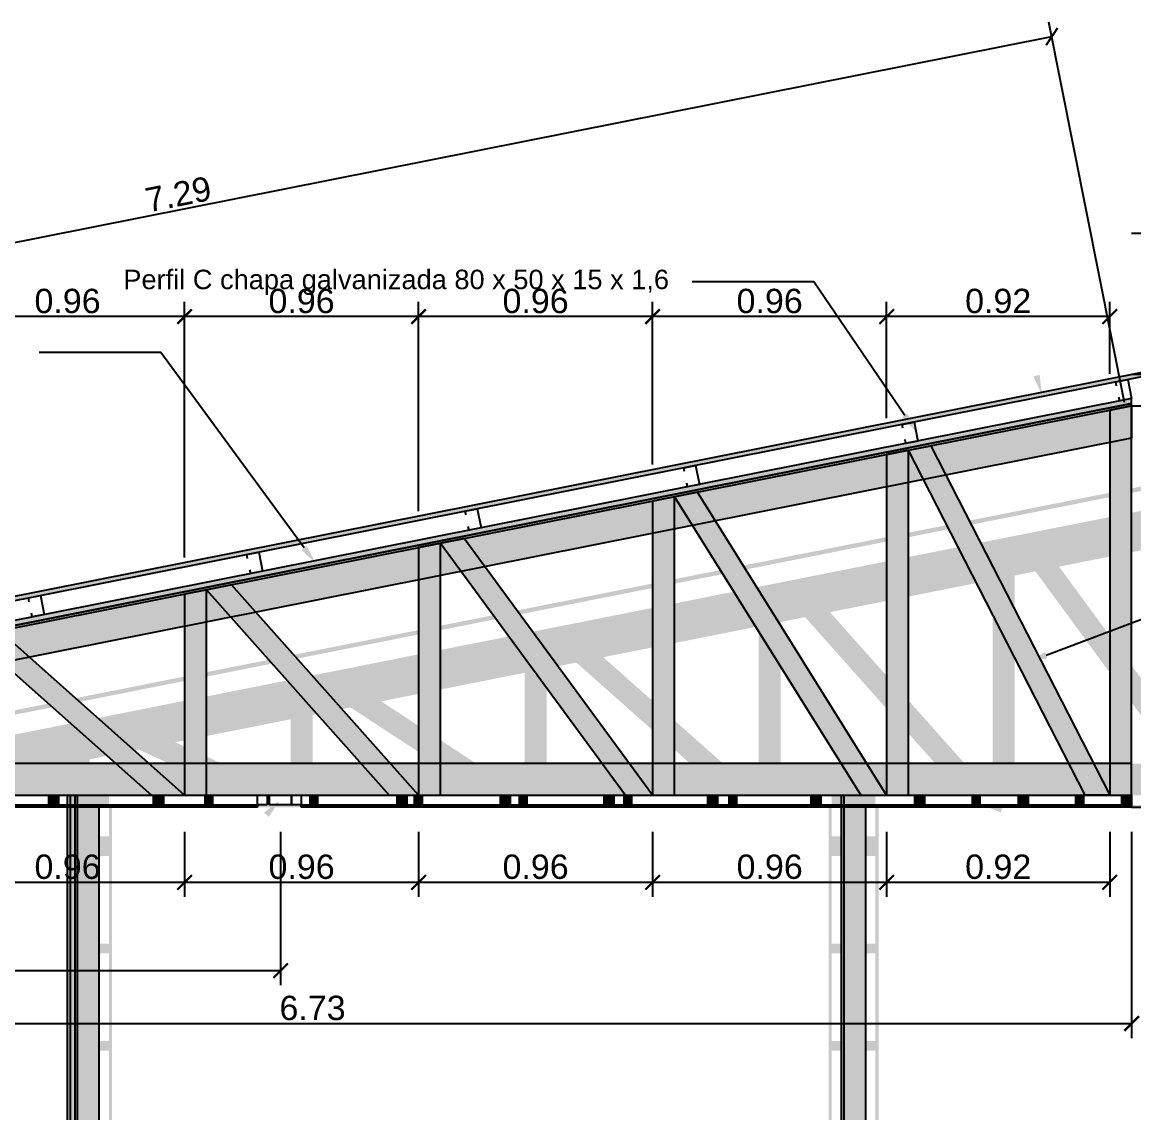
# Model space of a CAD drawing. Header units: millimetres. Extents: x 2924 to 6397, y 1567 to 1704.
# Drawn here: x 3146.814 to 3151.381, y 1623.063 to 1627.545 of the extents above; entities that cross this region are included whole.
import ezdxf

# ---------------------------------------------------------------- set-up
doc = ezdxf.new("R2010")
doc.units = ezdxf.units.MM
doc.header["$PDMODE"] = 35
doc.layers.get('Defpoints').update_dxf_attribs({"color": 230})
doc.layers.add('PT-MUROS', color=7, linetype='Continuous')
doc.styles.add('Arial10', font='arial.ttf', dxfattribs={"height": 0.1})
doc.styles.get("Standard").update_dxf_attribs({"font": 'arial.ttf'})
doc.dimstyles.new('COTA-1-50', dxfattribs={"dimtxt": 0.1, "dimasz": 0.06, "dimexe": 0.06, "dimexo": 0.15, "dimgap": 0.0125, "dimtad": 1, "dimzin": 0, "dimdsep": 46, "dimtxsty": 'Arial10', "dimblk1": 'ARCHTICK', "dimblk2": 'ARCHTICK', "dimsah": 1, "dimcen": 0.09, "dimclrd": 7, "dimclre": 7, "dimclrt": 7, "dimazin": 0, "dimtfac": 1, "dimtofl": 0, "dimtmove": 2, "dimatfit": 3, "dimldrblk": 'ARCHTICK', "dimfxl": 1, "dimtolj": 1, "dimtzin": 0, "dimarcsym": 0})

# ---------------------------------------------------------------- blocks, each defined once
blk = doc.blocks.new('_ARCHTICK')
at = {"color": 0, "linetype": 'ByBlock', "const_width": 0.15}
blk.add_lwpolyline([(-0.5, -0.5), (0.5, 0.5)], dxfattribs=at)
blk = doc.blocks.new('*D305')
at = {"layer": 'Defpoints', "color": 0, "transparency": 16777216}
for p in [(3150.3658, 1624.3682), (3151.2825, 1624.3682), (3150.3658, 1624.0102)]:
    blk.add_point(p, dxfattribs=at)
at = {"layer": 'PT-MUROS', "color": 7, "lineweight": -2, "transparency": 16777216}
for p, q in [((3150.3658, 1624.2182), (3150.3658, 1623.9502)), ((3151.2825, 1624.2182), (3151.2825, 1623.9502)), ((3151.2825, 1624.0102), (3150.3658, 1624.0102))]:
    blk.add_line(p, q, dxfattribs=at)
at = {"layer": 'PT-MUROS', "color": 7, "lineweight": -2, "transparency": 16777216, "xscale": 0.06, "yscale": 0.06, "zscale": 0.06, "rotation": 180}
blk.add_blockref('_ARCHTICK', (3150.3658, 1624.0102), dxfattribs=at)
at = {"layer": 'PT-MUROS', "color": 7, "lineweight": -2, "transparency": 16777216, "xscale": 0.06, "yscale": 0.06, "zscale": 0.06}
blk.add_blockref('_ARCHTICK', (3151.2825, 1624.0102), dxfattribs=at)
at = {"layer": 'PT-MUROS', "color": 7, "transparency": 16777216, "insert": (3150.8242, 1624.0737), "char_height": 0.1, "attachment_point": 5, "style": 'Arial10'}
blk.add_mtext('\\A1;0.92', dxfattribs=at)
blk = doc.blocks.new('*D306')
at = {"layer": 'Defpoints', "color": 0, "transparency": 16777216}
for p in [(3149.4041, 1624.3682), (3150.3658, 1624.3682), (3149.4041, 1624.0102)]:
    blk.add_point(p, dxfattribs=at)
at = {"layer": 'PT-MUROS', "color": 7, "lineweight": -2, "transparency": 16777216}
for p, q in [((3149.4041, 1624.2182), (3149.4041, 1623.9502)), ((3150.3658, 1624.2182), (3150.3658, 1623.9502)), ((3150.3658, 1624.0102), (3149.4041, 1624.0102))]:
    blk.add_line(p, q, dxfattribs=at)
at = {"layer": 'PT-MUROS', "color": 7, "lineweight": -2, "transparency": 16777216, "xscale": 0.06, "yscale": 0.06, "zscale": 0.06, "rotation": 180}
blk.add_blockref('_ARCHTICK', (3149.4041, 1624.0102), dxfattribs=at)
at = {"layer": 'PT-MUROS', "color": 7, "lineweight": -2, "transparency": 16777216, "xscale": 0.06, "yscale": 0.06, "zscale": 0.06}
blk.add_blockref('_ARCHTICK', (3150.3658, 1624.0102), dxfattribs=at)
at = {"layer": 'PT-MUROS', "color": 7, "transparency": 16777216, "insert": (3149.885, 1624.0737), "char_height": 0.1, "attachment_point": 5, "style": 'Arial10'}
blk.add_mtext('\\A1;0.96', dxfattribs=at)
blk = doc.blocks.new('*D307')
at = {"layer": 'Defpoints', "color": 0, "transparency": 16777216}
for p in [(3148.4424, 1624.3682), (3149.4041, 1624.3682), (3148.4424, 1624.0102)]:
    blk.add_point(p, dxfattribs=at)
at = {"layer": 'PT-MUROS', "color": 7, "lineweight": -2, "transparency": 16777216}
for p, q in [((3148.4424, 1624.2182), (3148.4424, 1623.9502)), ((3149.4041, 1624.2182), (3149.4041, 1623.9502)), ((3149.4041, 1624.0102), (3148.4424, 1624.0102))]:
    blk.add_line(p, q, dxfattribs=at)
at = {"layer": 'PT-MUROS', "color": 7, "lineweight": -2, "transparency": 16777216, "xscale": 0.06, "yscale": 0.06, "zscale": 0.06, "rotation": 180}
blk.add_blockref('_ARCHTICK', (3148.4424, 1624.0102), dxfattribs=at)
at = {"layer": 'PT-MUROS', "color": 7, "lineweight": -2, "transparency": 16777216, "xscale": 0.06, "yscale": 0.06, "zscale": 0.06}
blk.add_blockref('_ARCHTICK', (3149.4041, 1624.0102), dxfattribs=at)
at = {"layer": 'PT-MUROS', "color": 7, "transparency": 16777216, "insert": (3148.9232, 1624.0737), "char_height": 0.1, "attachment_point": 5, "style": 'Arial10'}
blk.add_mtext('\\A1;0.96', dxfattribs=at)
blk = doc.blocks.new('*D308')
at = {"layer": 'Defpoints', "color": 0, "transparency": 16777216}
for p in [(3147.4807, 1624.3682), (3148.4424, 1624.3682), (3147.4807, 1624.0102)]:
    blk.add_point(p, dxfattribs=at)
at = {"layer": 'PT-MUROS', "color": 7, "lineweight": -2, "transparency": 16777216}
for p, q in [((3147.4807, 1624.2182), (3147.4807, 1623.9502)), ((3148.4424, 1624.2182), (3148.4424, 1623.9502)), ((3148.4424, 1624.0102), (3147.4807, 1624.0102))]:
    blk.add_line(p, q, dxfattribs=at)
at = {"layer": 'PT-MUROS', "color": 7, "lineweight": -2, "transparency": 16777216, "xscale": 0.06, "yscale": 0.06, "zscale": 0.06, "rotation": 180}
blk.add_blockref('_ARCHTICK', (3147.4807, 1624.0102), dxfattribs=at)
at = {"layer": 'PT-MUROS', "color": 7, "lineweight": -2, "transparency": 16777216, "xscale": 0.06, "yscale": 0.06, "zscale": 0.06}
blk.add_blockref('_ARCHTICK', (3148.4424, 1624.0102), dxfattribs=at)
at = {"layer": 'PT-MUROS', "color": 7, "transparency": 16777216, "insert": (3147.9615, 1624.0737), "char_height": 0.1, "attachment_point": 5, "style": 'Arial10'}
blk.add_mtext('\\A1;0.96', dxfattribs=at)
blk = doc.blocks.new('*D309')
at = {"layer": 'Defpoints', "color": 0, "transparency": 16777216}
for p in [(3146.519, 1624.3682), (3147.4807, 1624.3682), (3146.519, 1624.0102)]:
    blk.add_point(p, dxfattribs=at)
at = {"layer": 'PT-MUROS', "color": 7, "lineweight": -2, "transparency": 16777216}
for p, q in [((3146.519, 1624.2182), (3146.519, 1623.9502)), ((3147.4807, 1624.2182), (3147.4807, 1623.9502)), ((3147.4807, 1624.0102), (3146.519, 1624.0102))]:
    blk.add_line(p, q, dxfattribs=at)
at = {"layer": 'PT-MUROS', "color": 7, "lineweight": -2, "transparency": 16777216, "xscale": 0.06, "yscale": 0.06, "zscale": 0.06, "rotation": 180}
blk.add_blockref('_ARCHTICK', (3146.519, 1624.0102), dxfattribs=at)
at = {"layer": 'PT-MUROS', "color": 7, "lineweight": -2, "transparency": 16777216, "xscale": 0.06, "yscale": 0.06, "zscale": 0.06}
blk.add_blockref('_ARCHTICK', (3147.4807, 1624.0102), dxfattribs=at)
at = {"layer": 'PT-MUROS', "color": 7, "transparency": 16777216, "insert": (3146.9998, 1624.0737), "char_height": 0.1, "attachment_point": 5, "style": 'Arial10'}
blk.add_mtext('\\A1;0.96', dxfattribs=at)
blk = doc.blocks.new('*D313')
at = {"layer": 'Defpoints', "color": 0, "transparency": 16777216}
for p in [(3150.3658, 1626.3355), (3151.2825, 1625.9503), (3150.3658, 1625.7682)]:
    blk.add_point(p, dxfattribs=at)
at = {"layer": 'PT-MUROS', "color": 7, "lineweight": -2, "transparency": 16777216}
for p, q in [((3150.3658, 1625.9182), (3150.3658, 1626.3955)), ((3151.2825, 1626.1003), (3151.2825, 1626.3955)), ((3151.2825, 1626.3355), (3150.3658, 1626.3355))]:
    blk.add_line(p, q, dxfattribs=at)
at = {"layer": 'PT-MUROS', "color": 7, "lineweight": -2, "transparency": 16777216, "xscale": 0.06, "yscale": 0.06, "zscale": 0.06, "rotation": 180}
blk.add_blockref('_ARCHTICK', (3150.3658, 1626.3355), dxfattribs=at)
at = {"layer": 'PT-MUROS', "color": 7, "lineweight": -2, "transparency": 16777216, "xscale": 0.06, "yscale": 0.06, "zscale": 0.06}
blk.add_blockref('_ARCHTICK', (3151.2825, 1626.3355), dxfattribs=at)
at = {"layer": 'PT-MUROS', "color": 7, "transparency": 16777216, "insert": (3150.8242, 1626.399), "char_height": 0.1, "attachment_point": 5, "style": 'Arial10'}
blk.add_mtext('\\A1;0.92', dxfattribs=at)
blk = doc.blocks.new('*D314')
at = {"layer": 'Defpoints', "color": 0, "transparency": 16777216}
for p in [(3149.4041, 1626.3355), (3150.3658, 1625.7682), (3149.4041, 1625.5772)]:
    blk.add_point(p, dxfattribs=at)
at = {"layer": 'PT-MUROS', "color": 7, "lineweight": -2, "transparency": 16777216}
for p, q in [((3149.4041, 1625.7272), (3149.4041, 1626.3955)), ((3150.3658, 1625.9182), (3150.3658, 1626.3955)), ((3150.3658, 1626.3355), (3149.4041, 1626.3355))]:
    blk.add_line(p, q, dxfattribs=at)
at = {"layer": 'PT-MUROS', "color": 7, "lineweight": -2, "transparency": 16777216, "xscale": 0.06, "yscale": 0.06, "zscale": 0.06, "rotation": 180}
blk.add_blockref('_ARCHTICK', (3149.4041, 1626.3355), dxfattribs=at)
at = {"layer": 'PT-MUROS', "color": 7, "lineweight": -2, "transparency": 16777216, "xscale": 0.06, "yscale": 0.06, "zscale": 0.06}
blk.add_blockref('_ARCHTICK', (3150.3658, 1626.3355), dxfattribs=at)
at = {"layer": 'PT-MUROS', "color": 7, "transparency": 16777216, "insert": (3149.885, 1626.399), "char_height": 0.1, "attachment_point": 5, "style": 'Arial10'}
blk.add_mtext('\\A1;0.96', dxfattribs=at)
blk = doc.blocks.new('*D315')
at = {"layer": 'Defpoints', "color": 0, "transparency": 16777216}
for p in [(3148.4424, 1626.3355), (3149.4041, 1625.5772), (3148.4424, 1625.3861)]:
    blk.add_point(p, dxfattribs=at)
at = {"layer": 'PT-MUROS', "color": 7, "lineweight": -2, "transparency": 16777216}
for p, q in [((3148.4424, 1625.5361), (3148.4424, 1626.3955)), ((3149.4041, 1625.7272), (3149.4041, 1626.3955)), ((3149.4041, 1626.3355), (3148.4424, 1626.3355))]:
    blk.add_line(p, q, dxfattribs=at)
at = {"layer": 'PT-MUROS', "color": 7, "lineweight": -2, "transparency": 16777216, "xscale": 0.06, "yscale": 0.06, "zscale": 0.06, "rotation": 180}
blk.add_blockref('_ARCHTICK', (3148.4424, 1626.3355), dxfattribs=at)
at = {"layer": 'PT-MUROS', "color": 7, "lineweight": -2, "transparency": 16777216, "xscale": 0.06, "yscale": 0.06, "zscale": 0.06}
blk.add_blockref('_ARCHTICK', (3149.4041, 1626.3355), dxfattribs=at)
at = {"layer": 'PT-MUROS', "color": 7, "transparency": 16777216, "insert": (3148.9232, 1626.399), "char_height": 0.1, "attachment_point": 5, "style": 'Arial10'}
blk.add_mtext('\\A1;0.96', dxfattribs=at)
blk = doc.blocks.new('*D316')
at = {"layer": 'Defpoints', "color": 0, "transparency": 16777216}
for p in [(3147.4807, 1626.3355), (3148.4424, 1625.3861), (3147.4807, 1625.195)]:
    blk.add_point(p, dxfattribs=at)
at = {"layer": 'PT-MUROS', "color": 7, "lineweight": -2, "transparency": 16777216}
for p, q in [((3147.4807, 1625.345), (3147.4807, 1626.3955)), ((3148.4424, 1625.5361), (3148.4424, 1626.3955)), ((3148.4424, 1626.3355), (3147.4807, 1626.3355))]:
    blk.add_line(p, q, dxfattribs=at)
at = {"layer": 'PT-MUROS', "color": 7, "lineweight": -2, "transparency": 16777216, "xscale": 0.06, "yscale": 0.06, "zscale": 0.06, "rotation": 180}
blk.add_blockref('_ARCHTICK', (3147.4807, 1626.3355), dxfattribs=at)
at = {"layer": 'PT-MUROS', "color": 7, "lineweight": -2, "transparency": 16777216, "xscale": 0.06, "yscale": 0.06, "zscale": 0.06}
blk.add_blockref('_ARCHTICK', (3148.4424, 1626.3355), dxfattribs=at)
at = {"layer": 'PT-MUROS', "color": 7, "transparency": 16777216, "insert": (3147.9615, 1626.399), "char_height": 0.1, "attachment_point": 5, "style": 'Arial10'}
blk.add_mtext('\\A1;0.96', dxfattribs=at)
blk = doc.blocks.new('*D317')
at = {"layer": 'Defpoints', "color": 0, "transparency": 16777216}
for p in [(3146.519, 1626.3355), (3147.4807, 1625.195), (3146.519, 1625.004)]:
    blk.add_point(p, dxfattribs=at)
at = {"layer": 'PT-MUROS', "color": 7, "lineweight": -2, "transparency": 16777216}
for p, q in [((3146.519, 1625.154), (3146.519, 1626.3955)), ((3147.4807, 1625.345), (3147.4807, 1626.3955)), ((3147.4807, 1626.3355), (3146.519, 1626.3355))]:
    blk.add_line(p, q, dxfattribs=at)
at = {"layer": 'PT-MUROS', "color": 7, "lineweight": -2, "transparency": 16777216, "xscale": 0.06, "yscale": 0.06, "zscale": 0.06, "rotation": 180}
blk.add_blockref('_ARCHTICK', (3146.519, 1626.3355), dxfattribs=at)
at = {"layer": 'PT-MUROS', "color": 7, "lineweight": -2, "transparency": 16777216, "xscale": 0.06, "yscale": 0.06, "zscale": 0.06}
blk.add_blockref('_ARCHTICK', (3147.4807, 1626.3355), dxfattribs=at)
at = {"layer": 'PT-MUROS', "color": 7, "transparency": 16777216, "insert": (3146.9998, 1626.399), "char_height": 0.1, "attachment_point": 5, "style": 'Arial10'}
blk.add_mtext('\\A1;0.96', dxfattribs=at)
blk = doc.blocks.new('*D321')
at = {"layer": 'Defpoints', "color": 0, "transparency": 16777216}
for p in [(3151.3725, 1625.9682), (3151.7935, 1625.9682), (3151.3725, 1624.3682)]:
    blk.add_point(p, dxfattribs=at)
at = {"layer": 'PT-MUROS', "color": 7, "lineweight": -2, "transparency": 16777216}
for p, q in [((3151.5225, 1625.9682), (3151.8535, 1625.9682)), ((3151.7935, 1624.3682), (3151.7935, 1625.9682)), ((3151.5225, 1624.3682), (3151.8535, 1624.3682))]:
    blk.add_line(p, q, dxfattribs=at)
at = {"layer": 'PT-MUROS', "color": 7, "lineweight": -2, "transparency": 16777216, "xscale": 0.06, "yscale": 0.06, "zscale": 0.06}
for p, rotation in [((3151.7935, 1625.9682), 90), ((3151.7935, 1624.3682), 270)]:
    blk.add_blockref('_ARCHTICK', p, dxfattribs=dict(at, rotation=rotation))
at = {"layer": 'PT-MUROS', "color": 7, "transparency": 16777216, "insert": (3151.73, 1625.1682), "char_height": 0.1, "attachment_point": 5, "rotation": 90, "style": 'Arial10'}
blk.add_mtext('\\A1;1.60', dxfattribs=at)
blk = doc.blocks.new('*D323')
at = {"layer": 'Defpoints', "color": 0, "transparency": 16777216}
for p in [(3144.6405, 1624.3682), (3147.8752, 1624.3682), (3147.8752, 1623.6474)]:
    blk.add_point(p, dxfattribs=at)
at = {"layer": 'PT-MUROS', "color": 7, "lineweight": -2, "transparency": 16777216}
for p, q in [((3144.6405, 1624.2182), (3144.6405, 1623.5874)), ((3147.8752, 1624.2182), (3147.8752, 1623.5874)), ((3144.6405, 1623.6474), (3147.8752, 1623.6474))]:
    blk.add_line(p, q, dxfattribs=at)
at = {"layer": 'PT-MUROS', "color": 7, "lineweight": -2, "transparency": 16777216, "xscale": 0.06, "yscale": 0.06, "zscale": 0.06, "rotation": 180}
blk.add_blockref('_ARCHTICK', (3144.6405, 1623.6474), dxfattribs=at)
at = {"layer": 'PT-MUROS', "color": 7, "lineweight": -2, "transparency": 16777216, "xscale": 0.06, "yscale": 0.06, "zscale": 0.06}
blk.add_blockref('_ARCHTICK', (3147.8752, 1623.6474), dxfattribs=at)
at = {"layer": 'PT-MUROS', "color": 7, "transparency": 16777216, "insert": (3146.2579, 1623.711), "char_height": 0.1, "attachment_point": 5, "style": 'Arial10'}
blk.add_mtext('\\A1;3.23', dxfattribs=at)
blk = doc.blocks.new('*D324')
at = {"layer": 'Defpoints', "color": 0, "transparency": 16777216}
for p in [(3144.6405, 1624.3682), (3151.3725, 1624.3682), (3151.3725, 1623.4299)]:
    blk.add_point(p, dxfattribs=at)
at = {"layer": 'PT-MUROS', "color": 7, "lineweight": -2, "transparency": 16777216}
for p, q in [((3144.6405, 1624.2182), (3144.6405, 1623.3699)), ((3151.3725, 1624.2182), (3151.3725, 1623.3699)), ((3144.6405, 1623.4299), (3151.3725, 1623.4299))]:
    blk.add_line(p, q, dxfattribs=at)
at = {"layer": 'PT-MUROS', "color": 7, "lineweight": -2, "transparency": 16777216, "xscale": 0.06, "yscale": 0.06, "zscale": 0.06, "rotation": 180}
blk.add_blockref('_ARCHTICK', (3144.6405, 1623.4299), dxfattribs=at)
at = {"layer": 'PT-MUROS', "color": 7, "lineweight": -2, "transparency": 16777216, "xscale": 0.06, "yscale": 0.06, "zscale": 0.06}
blk.add_blockref('_ARCHTICK', (3151.3725, 1623.4299), dxfattribs=at)
at = {"layer": 'PT-MUROS', "color": 7, "transparency": 16777216, "insert": (3148.0065, 1623.4935), "char_height": 0.1, "attachment_point": 5, "style": 'Arial10'}
blk.add_mtext('\\A1;6.73', dxfattribs=at)
blk = doc.blocks.new('*D325')
at = {"layer": 'Defpoints', "color": 0, "transparency": 16777216}
for p in [(3151.0446, 1627.4864), (3151.3725, 1625.8357), (3144.2179, 1624.4143)]:
    blk.add_point(p, dxfattribs=at)
at = {"layer": 'PT-MUROS', "color": 7, "lineweight": -2, "transparency": 16777216}
for p, q in [((3151.3433, 1625.9828), (3151.0329, 1627.5452)), ((3143.8899, 1626.065), (3151.0446, 1627.4864)), ((3144.1887, 1624.5614), (3143.8783, 1626.1238))]:
    blk.add_line(p, q, dxfattribs=at)
at = {"layer": 'PT-MUROS', "color": 7, "lineweight": -2, "transparency": 16777216, "xscale": 0.06, "yscale": 0.06, "zscale": 0.06}
for p, rotation in [((3151.0446, 1627.4864), 11.23672013460263), ((3143.8899, 1626.065), 191.2367201346026)]:
    blk.add_blockref('_ARCHTICK', p, dxfattribs=dict(at, rotation=rotation))
at = {"layer": 'PT-MUROS', "color": 7, "transparency": 16777216, "insert": (3147.4549, 1626.838), "char_height": 0.1, "attachment_point": 5, "rotation": 11.2367, "style": 'Arial10'}
blk.add_mtext('\\A1;7.29', dxfattribs=at)

msp = doc.modelspace()

# ---------------------------------------------------------------- hatches: boundary and pattern name
at = {"layer": 'PT-MUROS'}
h = msp.add_hatch(color=5, dxfattribs=at)
h.dxf.hatch_style = 1
h.paths.add_polyline_path([(3151.4377, 1626.1112), (3151.4412, 1626.0935), (3144.0731, 1624.6297), (3144.0696, 1624.6473)])
h = msp.add_hatch(color=5, dxfattribs=at)
h.dxf.hatch_style = 1
h.paths.add_polyline_path([(3153.7974, 1626.1112), (3153.8009, 1626.0935), (3146.4329, 1624.6297), (3146.4293, 1624.6473)])
at = {"layer": 'PT-MUROS', "true_color": 0x9898cc}
h = msp.add_hatch(color=253, dxfattribs=at)
h.dxf.hatch_style = 1
h.paths.add_polyline_path([(3151.3725, 1625.9779), (3151.3725, 1625.9983), (3144.1868, 1624.5707), (3144.1907, 1624.5511)])
h = msp.add_hatch(color=253, dxfattribs=at)
h.dxf.hatch_style = 1
h.paths.add_polyline_path([(3153.7322, 1625.9779), (3153.7322, 1625.9983), (3146.5465, 1624.5707), (3146.5504, 1624.5511)])
at = {"layer": 'PT-MUROS'}
h = msp.add_hatch(color=1, dxfattribs=at)
h.dxf.hatch_style = 1
h.paths.add_polyline_path([(3151.3725, 1625.9682), (3151.3725, 1625.9779), (3144.1907, 1624.5511), (3144.1926, 1624.5418)])
at = {"layer": 'PT-MUROS', "true_color": 0xfecc66}
h = msp.add_hatch(color=31, dxfattribs=at)
h.dxf.hatch_style = 1
h.paths.add_polyline_path([(3151.3725, 1624.4982), (3144.6405, 1624.4982), (3144.6405, 1624.3682), (3151.3725, 1624.3682)])
h.paths.add_polyline_path([(3151.3725, 1625.9682), (3151.3725, 1625.8357), (3144.2179, 1624.4144), (3144.1926, 1624.5418)])
at = {"layer": 'PT-MUROS', "true_color": 0xcd6928}
h = msp.add_hatch(color=32, dxfattribs=at)
h.dxf.hatch_style = 1
h.paths.add_polyline_path([(3148.6298, 1625.4233), (3148.5324, 1625.404), (3149.2925, 1624.3682), (3149.4041, 1624.3682)])
h.paths.add_polyline_path([(3149.5885, 1625.6138), (3149.4941, 1625.595), (3150.2597, 1624.3682), (3150.3658, 1624.3682)])
h.paths.add_polyline_path([(3150.4558, 1625.7861), (3150.5476, 1625.8043), (3151.2825, 1624.3682), (3151.1814, 1624.3682)])
h.paths.add_polyline_path([(3148.5324, 1625.404), (3148.4424, 1625.3861), (3148.4424, 1624.3682), (3148.5324, 1624.3682)])
h.paths.add_polyline_path([(3149.4941, 1625.595), (3149.4041, 1625.5772), (3149.4041, 1624.3682), (3149.4941, 1624.3682)])
h.paths.add_polyline_path([(3150.4558, 1625.7861), (3150.3658, 1625.7682), (3150.3658, 1624.3682), (3150.4558, 1624.3682)])
h.paths.add_polyline_path([(3146.7197, 1625.0438), (3146.609, 1625.0218), (3147.3451, 1624.3682), (3147.4807, 1624.3682)])
h.paths.add_polyline_path([(3147.673, 1625.2332), (3147.5707, 1625.2129), (3148.3219, 1624.3682), (3148.4424, 1624.3682)])
h.paths.add_polyline_path([(3146.609, 1625.0218), (3146.519, 1625.004), (3146.519, 1624.3682), (3146.609, 1624.3682)])
h.paths.add_polyline_path([(3147.5707, 1625.2129), (3147.4807, 1625.195), (3147.4807, 1624.3682), (3147.5707, 1624.3682)])
h.paths.add_polyline_path([(3145.7734, 1624.8558), (3145.6472, 1624.8308), (3146.3545, 1624.3682), (3146.519, 1624.3682)])
h.paths.add_polyline_path([(3145.6472, 1624.8308), (3145.5572, 1624.8129), (3145.5572, 1624.3682), (3145.6472, 1624.3682)])
h.paths.add_polyline_path([(3144.8811, 1624.6786), (3144.7305, 1624.6487), (3145.3415, 1624.3682), (3145.5572, 1624.3682)])
h.paths.add_polyline_path([(3144.7305, 1624.6487), (3144.6405, 1624.6308), (3144.6405, 1624.3682), (3144.7305, 1624.3682)])
h.paths.add_polyline_path([(3151.3725, 1625.9682), (3151.2825, 1625.9503), (3151.2825, 1624.3682), (3151.3725, 1624.3682)])
at = {"layer": 'PT-MUROS'}
h = msp.add_hatch(color=1, dxfattribs=at)
h.dxf.hatch_style = 1
h.paths.add_polyline_path([(3153.7322, 1625.9682), (3153.7322, 1625.9779), (3146.5504, 1624.5511), (3146.5523, 1624.5418)])
at = {"layer": 'PT-MUROS', "true_color": 0xfecc66}
h = msp.add_hatch(color=31, dxfattribs=at)
h.dxf.hatch_style = 1
h.paths.add_polyline_path([(3153.7322, 1624.4982), (3147.0002, 1624.4982), (3147.0002, 1624.3682), (3153.7322, 1624.3682)])
h.paths.add_polyline_path([(3153.7322, 1625.9682), (3153.7322, 1625.8357), (3146.5776, 1624.4144), (3146.5523, 1624.5418)])
at = {"layer": 'PT-MUROS', "true_color": 0xcd6928}
h = msp.add_hatch(color=32, dxfattribs=at)
h.dxf.hatch_style = 1
h.paths.add_polyline_path([(3150.9895, 1625.4233), (3150.8921, 1625.404), (3151.6522, 1624.3682), (3151.7638, 1624.3682)])
h.paths.add_polyline_path([(3151.9482, 1625.6138), (3151.8538, 1625.595), (3152.6194, 1624.3682), (3152.7255, 1624.3682)])
h.paths.add_polyline_path([(3152.8155, 1625.7861), (3152.9073, 1625.8043), (3153.6422, 1624.3682), (3153.5411, 1624.3682)])
h.paths.add_polyline_path([(3150.8921, 1625.404), (3150.8021, 1625.3861), (3150.8021, 1624.3682), (3150.8921, 1624.3682)])
h.paths.add_polyline_path([(3151.8538, 1625.595), (3151.7638, 1625.5772), (3151.7638, 1624.3682), (3151.8538, 1624.3682)])
h.paths.add_polyline_path([(3152.8155, 1625.7861), (3152.7255, 1625.7682), (3152.7255, 1624.3682), (3152.8155, 1624.3682)])
h.paths.add_polyline_path([(3149.0794, 1625.0438), (3148.9687, 1625.0218), (3149.7048, 1624.3682), (3149.8404, 1624.3682)])
h.paths.add_polyline_path([(3150.0327, 1625.2332), (3149.9304, 1625.2129), (3150.6816, 1624.3682), (3150.8021, 1624.3682)])
h.paths.add_polyline_path([(3148.9687, 1625.0218), (3148.8787, 1625.004), (3148.8787, 1624.3682), (3148.9687, 1624.3682)])
h.paths.add_polyline_path([(3149.9304, 1625.2129), (3149.8404, 1625.195), (3149.8404, 1624.3682), (3149.9304, 1624.3682)])
h.paths.add_polyline_path([(3148.1331, 1624.8558), (3148.0069, 1624.8308), (3148.7142, 1624.3682), (3148.8787, 1624.3682)])
h.paths.add_polyline_path([(3148.0069, 1624.8308), (3147.9169, 1624.8129), (3147.9169, 1624.3682), (3148.0069, 1624.3682)])
h.paths.add_polyline_path([(3147.2408, 1624.6786), (3147.0902, 1624.6487), (3147.7012, 1624.3682), (3147.9169, 1624.3682)])
h.paths.add_polyline_path([(3147.0902, 1624.6487), (3147.0002, 1624.6308), (3147.0002, 1624.3682), (3147.0902, 1624.3682)])
h.paths.add_polyline_path([(3153.7322, 1625.9682), (3153.6422, 1625.9503), (3153.6422, 1624.3682), (3153.7322, 1624.3682)])
at = {"layer": 'PT-MUROS', "true_color": 0xf7f281}
h = msp.add_hatch(color=51, dxfattribs=at)
h.dxf.hatch_style = 1
h.paths.add_polyline_path([(3146.9229, 1624.3682), (3146.9629, 1624.3682), (3146.9629, 1624.3277), (3146.9229, 1624.3277)])
at = {"layer": 'PT-MUROS'}
h = msp.add_hatch(color=8, dxfattribs=at)
h.dxf.hatch_style = 1
h.paths.add_polyline_path([(3147.0104, 1618.6512), (3147.0002, 1618.6512), (3147.0002, 1624.3682), (3147.0104, 1624.3682)])
at = {"layer": 'PT-MUROS', "true_color": 0xf7f281}
h = msp.add_hatch(color=51, dxfattribs=at)
h.dxf.hatch_style = 1
h.paths.add_polyline_path([(3147.0304, 1624.3682), (3147.0104, 1624.3682), (3147.0104, 1618.6512), (3147.0304, 1618.6512)])
at = {"layer": 'PT-MUROS'}
h = msp.add_hatch(color=1, dxfattribs=at)
h.dxf.hatch_style = 1
h.paths.add_polyline_path([(3147.0399, 1618.6712), (3147.0304, 1618.6712), (3147.0304, 1624.3682), (3147.0399, 1624.3682)])
h.paths.add_polyline_path([(3150.1804, 1624.3682), (3150.1899, 1624.3682), (3150.1899, 1621.6587), (3150.1804, 1621.6587)])
h = msp.add_hatch(color=3, dxfattribs=at)
h.dxf.hatch_style = 1
h.paths.add_polyline_path([(3147.0399, 1621.2407), (3147.1299, 1621.2407), (3147.1299, 1621.2007), (3147.0399, 1621.2007)])
h.paths.add_polyline_path([(3147.0399, 1624.3682), (3147.1299, 1624.3682), (3147.1299, 1624.3282), (3147.0399, 1624.3282)])
h.paths.add_polyline_path([(3150.1899, 1624.3682), (3150.2799, 1624.3682), (3150.2799, 1624.3282), (3150.1899, 1624.3282)])
at = {"layer": 'PT-MUROS', "true_color": 0xf7f281}
h = msp.add_hatch(color=51, dxfattribs=at)
h.dxf.hatch_style = 1
h.paths.add_polyline_path([(3150.2799, 1621.7587), (3150.3199, 1621.7587), (3150.3199, 1621.7187), (3150.2799, 1621.7187)])
h.paths.add_polyline_path([(3150.2799, 1621.8187), (3150.3199, 1621.8187), (3150.3199, 1621.7787), (3150.2799, 1621.7787)])
h.paths.add_polyline_path([(3150.1404, 1621.7587), (3150.1804, 1621.7587), (3150.1804, 1621.7187), (3150.1404, 1621.7187)])
h.paths.add_polyline_path([(3150.1404, 1621.8187), (3150.1804, 1621.8187), (3150.1804, 1621.7787), (3150.1404, 1621.7787)])
h.paths.add_polyline_path([(3150.1404, 1622.1387), (3150.1804, 1622.1387), (3150.1804, 1622.0987), (3150.1404, 1622.0987)])
h.paths.add_polyline_path([(3150.2799, 1622.1387), (3150.3199, 1622.1387), (3150.3199, 1622.0987), (3150.2799, 1622.0987)])
h.paths.add_polyline_path([(3150.1404, 1622.9787), (3150.1804, 1622.9787), (3150.1804, 1622.9387), (3150.1404, 1622.9387)])
h.paths.add_polyline_path([(3150.1404, 1622.9387), (3150.1804, 1622.9387), (3150.1804, 1622.8987), (3150.1404, 1622.8987)])
h.paths.add_polyline_path([(3150.1404, 1622.5387), (3150.1804, 1622.5387), (3150.1804, 1622.4987), (3150.1404, 1622.4987)])
h.paths.add_polyline_path([(3150.2799, 1622.9787), (3150.3199, 1622.9787), (3150.3199, 1622.9387), (3150.2799, 1622.9387)])
h.paths.add_polyline_path([(3150.2799, 1622.9387), (3150.3199, 1622.9387), (3150.3199, 1622.8987), (3150.2799, 1622.8987)])
h.paths.add_polyline_path([(3150.2799, 1622.5387), (3150.3199, 1622.5387), (3150.3199, 1622.4987), (3150.2799, 1622.4987)])
h.paths.add_polyline_path([(3150.1404, 1623.7587), (3150.1804, 1623.7587), (3150.1804, 1623.7187), (3150.1404, 1623.7187)])
h.paths.add_polyline_path([(3150.1404, 1623.3587), (3150.1804, 1623.3587), (3150.1804, 1623.3187), (3150.1404, 1623.3187)])
h.paths.add_polyline_path([(3150.2799, 1623.7587), (3150.3199, 1623.7587), (3150.3199, 1623.7187), (3150.2799, 1623.7187)])
h.paths.add_polyline_path([(3150.2799, 1623.3587), (3150.3199, 1623.3587), (3150.3199, 1623.3187), (3150.2799, 1623.3187)])
h.paths.add_polyline_path([(3150.1404, 1624.1987), (3150.1804, 1624.1987), (3150.1804, 1624.1587), (3150.1404, 1624.1587)])
h.paths.add_polyline_path([(3150.1404, 1624.1587), (3150.1804, 1624.1587), (3150.1804, 1624.1187), (3150.1404, 1624.1187)])
h.paths.add_polyline_path([(3150.2799, 1624.1987), (3150.3199, 1624.1987), (3150.3199, 1624.1587), (3150.2799, 1624.1587)])
h.paths.add_polyline_path([(3150.2799, 1624.1587), (3150.3199, 1624.1587), (3150.3199, 1624.1187), (3150.2799, 1624.1187)])
h.paths.add_polyline_path([(3150.2799, 1624.3682), (3150.3199, 1624.3682), (3150.3199, 1624.3282), (3150.2799, 1624.3282)])
h.paths.add_polyline_path([(3150.1404, 1624.3682), (3150.1804, 1624.3682), (3150.1804, 1624.3282), (3150.1404, 1624.3282)])
h.paths.add_polyline_path([(3147.1299, 1624.1987), (3147.1699, 1624.1987), (3147.1699, 1624.1587), (3147.1299, 1624.1587)])
h.paths.add_polyline_path([(3147.1299, 1624.3682), (3147.1699, 1624.3682), (3147.1699, 1624.3282), (3147.1299, 1624.3282)])
h.paths.add_polyline_path([(3147.1299, 1624.1587), (3147.1699, 1624.1587), (3147.1699, 1624.1187), (3147.1299, 1624.1187)])
h.paths.add_polyline_path([(3147.1299, 1623.7587), (3147.1699, 1623.7587), (3147.1699, 1623.7187), (3147.1299, 1623.7187)])
h.paths.add_polyline_path([(3147.1299, 1623.3587), (3147.1699, 1623.3587), (3147.1699, 1623.3187), (3147.1299, 1623.3187)])
h.paths.add_polyline_path([(3147.1299, 1622.9787), (3147.1699, 1622.9787), (3147.1699, 1622.9387), (3147.1299, 1622.9387)])
h.paths.add_polyline_path([(3147.1299, 1622.9387), (3147.1699, 1622.9387), (3147.1699, 1622.8987), (3147.1299, 1622.8987)])
h.paths.add_polyline_path([(3147.1299, 1622.5387), (3147.1699, 1622.5387), (3147.1699, 1622.4987), (3147.1299, 1622.4987)])
h.paths.add_polyline_path([(3147.1299, 1622.1387), (3147.1699, 1622.1387), (3147.1699, 1622.0987), (3147.1299, 1622.0987)])
h.paths.add_polyline_path([(3147.1299, 1621.7587), (3147.1699, 1621.7587), (3147.1699, 1621.7187), (3147.1299, 1621.7187)])
h.paths.add_polyline_path([(3147.1299, 1621.8187), (3147.1699, 1621.8187), (3147.1699, 1621.7787), (3147.1299, 1621.7787)])
h.paths.add_polyline_path([(3147.1299, 1621.2412), (3147.1699, 1621.2412), (3147.1699, 1621.1912), (3147.1299, 1621.1912)])
h.paths.add_polyline_path([(3147.1299, 1621.1612), (3147.1699, 1621.1612), (3147.1699, 1621.1212), (3147.1299, 1621.1212)])
h.paths.add_polyline_path([(3147.1299, 1621.1212), (3147.1699, 1621.1212), (3147.1699, 1621.0812), (3147.1299, 1621.0812)])
h.paths.add_polyline_path([(3147.1299, 1620.3212), (3147.1699, 1620.3212), (3147.1699, 1620.2812), (3147.1299, 1620.2812)])
h.paths.add_polyline_path([(3147.1299, 1619.9412), (3147.1699, 1619.9412), (3147.1699, 1619.9012), (3147.1299, 1619.9012)])
h.paths.add_polyline_path([(3147.1299, 1619.9012), (3147.1699, 1619.9012), (3147.1699, 1619.8612), (3147.1299, 1619.8612)])
h.paths.add_polyline_path([(3147.1299, 1620.7212), (3147.1699, 1620.7212), (3147.1699, 1620.6812), (3147.1299, 1620.6812)])
h.paths.add_polyline_path([(3147.1299, 1619.5012), (3147.1699, 1619.5012), (3147.1699, 1619.4612), (3147.1299, 1619.4612)])
h.paths.add_polyline_path([(3147.1299, 1619.1012), (3147.1699, 1619.1012), (3147.1699, 1619.0612), (3147.1299, 1619.0612)])
h.paths.add_polyline_path([(3147.1299, 1618.7212), (3147.1699, 1618.7212), (3147.1699, 1618.6812), (3147.1299, 1618.6812)])
h = msp.add_hatch(color=51, dxfattribs=at)
h.dxf.hatch_style = 1
h.paths.add_polyline_path([(3147.3535, 1624.3682), (3147.3935, 1624.3682), (3147.3935, 1624.3277), (3147.3535, 1624.3277)])
h = msp.add_hatch(color=51, dxfattribs=at)
h.dxf.hatch_style = 1
h.paths.add_polyline_path([(3147.5599, 1624.3687), (3147.5999, 1624.3687), (3147.5999, 1624.3282), (3147.5599, 1624.3282)])
h = msp.add_hatch(color=51, dxfattribs=at)
h.dxf.hatch_style = 1
h.paths.add_polyline_path([(3147.9917, 1624.3687), (3148.0317, 1624.3687), (3148.0317, 1624.3282), (3147.9917, 1624.3282)])
h = msp.add_hatch(color=51, dxfattribs=at)
h.dxf.hatch_style = 1
h.paths.add_polyline_path([(3148.3537, 1624.3682), (3148.3937, 1624.3682), (3148.3937, 1624.3282), (3148.3537, 1624.3282)])
h = msp.add_hatch(color=51, dxfattribs=at)
h.dxf.hatch_style = 1
h.paths.add_polyline_path([(3148.4212, 1624.3682), (3148.4612, 1624.3682), (3148.4612, 1624.3277), (3148.4212, 1624.3277)])
h = msp.add_hatch(color=51, dxfattribs=at)
h.dxf.hatch_style = 1
h.paths.add_polyline_path([(3148.7793, 1624.3682), (3148.8193, 1624.3682), (3148.8193, 1624.3282), (3148.7793, 1624.3282)])
h = msp.add_hatch(color=51, dxfattribs=at)
h.dxf.hatch_style = 1
h.paths.add_polyline_path([(3148.8519, 1624.3682), (3148.8919, 1624.3682), (3148.8919, 1624.3277), (3148.8519, 1624.3277)])
h = msp.add_hatch(color=51, dxfattribs=at)
h.dxf.hatch_style = 1
h.paths.add_polyline_path([(3149.2048, 1624.3682), (3149.2448, 1624.3682), (3149.2448, 1624.3282), (3149.2048, 1624.3282)])
h = msp.add_hatch(color=51, dxfattribs=at)
h.dxf.hatch_style = 1
h.paths.add_polyline_path([(3149.2826, 1624.3682), (3149.3226, 1624.3682), (3149.3226, 1624.3277), (3149.2826, 1624.3277)])
h = msp.add_hatch(color=51, dxfattribs=at)
h.dxf.hatch_style = 1
h.paths.add_polyline_path([(3149.6304, 1624.3682), (3149.6704, 1624.3682), (3149.6704, 1624.3282), (3149.6304, 1624.3282)])
h = msp.add_hatch(color=51, dxfattribs=at)
h.dxf.hatch_style = 1
h.paths.add_polyline_path([(3149.7132, 1624.3682), (3149.7532, 1624.3682), (3149.7532, 1624.3277), (3149.7132, 1624.3277)])
h = msp.add_hatch(color=51, dxfattribs=at)
h.dxf.hatch_style = 1
h.paths.add_polyline_path([(3150.0559, 1624.3682), (3150.0959, 1624.3682), (3150.0959, 1624.3282), (3150.0559, 1624.3282)])
h = msp.add_hatch(color=51, dxfattribs=at)
h.dxf.hatch_style = 1
h.paths.add_polyline_path([(3150.4815, 1624.3682), (3150.5215, 1624.3682), (3150.5215, 1624.3282), (3150.4815, 1624.3282)])
h = msp.add_hatch(color=51, dxfattribs=at)
h.dxf.hatch_style = 1
h.paths.add_polyline_path([(3150.7135, 1624.3682), (3150.7535, 1624.3682), (3150.7535, 1624.3282), (3150.7135, 1624.3282)])
h = msp.add_hatch(color=51, dxfattribs=at)
h.dxf.hatch_style = 1
h.paths.add_polyline_path([(3150.907, 1624.3682), (3150.947, 1624.3682), (3150.947, 1624.3282), (3150.907, 1624.3282)])
h = msp.add_hatch(color=51, dxfattribs=at)
h.dxf.hatch_style = 1
h.paths.add_polyline_path([(3151.139, 1624.3682), (3151.179, 1624.3682), (3151.179, 1624.3282), (3151.139, 1624.3282)])
h = msp.add_hatch(color=51, dxfattribs=at)
h.dxf.hatch_style = 1
h.paths.add_polyline_path([(3151.3325, 1624.3682), (3151.3725, 1624.3682), (3151.3725, 1624.3282), (3151.3325, 1624.3282)])
at = {"layer": 'PT-MUROS', "true_color": 0xf8991e}
h = msp.add_hatch(color=30, dxfattribs=at)
h.dxf.hatch_style = 1
h.paths.add_polyline_path([(3147.1299, 1621.2007), (3147.0399, 1621.2007), (3147.0399, 1618.6912), (3147.1299, 1618.6912)])
h.paths.add_polyline_path([(3147.1299, 1624.3282), (3147.0399, 1624.3282), (3147.0399, 1621.6987), (3147.1299, 1621.6987)])
h.paths.add_polyline_path([(3150.2799, 1624.3282), (3150.1899, 1624.3282), (3150.1899, 1621.6987), (3150.2799, 1621.6987)])
at = {"layer": 'PT-MUROS', "true_color": 0x58ba48}
h = msp.add_hatch(color=85, dxfattribs=at)
h.dxf.hatch_style = 1
h.paths.add_polyline_path([(3147.1699, 1622.9387), (3147.1825, 1622.9387), (3147.1825, 1621.7187), (3147.1699, 1621.7187)])
h.paths.add_polyline_path([(3147.1699, 1621.1812), (3147.1825, 1621.1812), (3147.1825, 1621.1212), (3147.1699, 1621.1212)])
h.paths.add_polyline_path([(3147.1699, 1621.1212), (3147.1825, 1621.1212), (3147.1825, 1619.9012), (3147.1699, 1619.9012)])
h.paths.add_polyline_path([(3147.1699, 1621.1907), (3153.7322, 1621.1907), (3153.7322, 1621.1812), (3147.1699, 1621.1812)])
h.paths.add_polyline_path([(3147.1699, 1619.9012), (3147.1825, 1619.9012), (3147.1825, 1618.6812), (3147.1699, 1618.6812)])
h.paths.add_polyline_path([(3150.3199, 1622.9387), (3150.3325, 1622.9387), (3150.3325, 1621.7187), (3150.3199, 1621.7187)])
h.paths.add_polyline_path([(3150.1279, 1622.9387), (3150.1404, 1622.9387), (3150.1404, 1621.7187), (3150.1279, 1621.7187)])
h.paths.add_polyline_path([(3150.3199, 1624.1587), (3150.3325, 1624.1587), (3150.3325, 1622.9387), (3150.3199, 1622.9387)])
h.paths.add_polyline_path([(3150.1279, 1624.1587), (3150.1404, 1624.1587), (3150.1404, 1622.9387), (3150.1279, 1622.9387)])
h.paths.add_polyline_path([(3150.3325, 1624.3187), (3150.3199, 1624.3187), (3150.3199, 1624.1587), (3150.3325, 1624.1587)])
h.paths.add_polyline_path([(3150.1404, 1624.3187), (3150.1279, 1624.3187), (3150.1279, 1624.1587), (3150.1404, 1624.1587)])
h.paths.add_polyline_path([(3147.1699, 1624.3282), (3150.1404, 1624.3282), (3150.1404, 1624.3187), (3147.1699, 1624.3187)])
h.paths.add_polyline_path([(3150.3199, 1624.3282), (3153.7322, 1624.3282), (3153.7322, 1624.3187), (3150.3199, 1624.3187)])
h.paths.add_polyline_path([(3147.1825, 1624.3187), (3147.1699, 1624.3187), (3147.1699, 1624.1587), (3147.1825, 1624.1587)])
h.paths.add_polyline_path([(3147.1699, 1624.1587), (3147.1825, 1624.1587), (3147.1825, 1622.9387), (3147.1699, 1622.9387)])

# ---------------------------------------------------------------- linework, layer by layer
at = {"layer": 'PT-MUROS'}
for p, q in [((3151.3725, 1626.6782), (3151.5225, 1626.6782)), ((3151.3725, 1626.6782), (3151.9318, 1626.6782)), ((3144.0696, 1624.6473), (3151.4377, 1626.1112)), ((3151.4412, 1626.0935), (3144.0731, 1624.6297)), ((3151.3725, 1626.0982), (3151.9318, 1626.0982)), ((3151.3725, 1625.9983), (3144.1868, 1624.5707)), ((3151.3725, 1625.9779), (3151.3725, 1625.9983)), ((3151.3725, 1625.9779), (3144.1907, 1624.5511)), ((3144.1907, 1624.5511), (3151.3725, 1625.9779)), ((3144.1926, 1624.5418), (3151.3725, 1625.9682)), ((3144.1926, 1624.5418), (3151.3725, 1625.9682)), ((3151.3725, 1625.9682), (3151.2825, 1625.9503)), ((3151.2825, 1625.9503), (3151.2825, 1624.3682)), ((3151.3725, 1625.9682), (3151.3725, 1625.9779)), ((3151.3725, 1625.9682), (3151.3725, 1625.8357)), ((3151.3725, 1624.3682), (3151.3725, 1625.9682)), ((3151.3725, 1625.9682), (3152.2606, 1625.9682)), ((3151.3725, 1625.8357), (3144.2179, 1624.4144)), ((3150.4558, 1625.7861), (3150.5476, 1625.8043)), ((3150.5476, 1625.8043), (3151.2825, 1624.3682)), ((3150.4558, 1625.7861), (3150.3658, 1625.7682)), ((3150.3658, 1625.7682), (3150.3658, 1624.3682)), ((3150.4558, 1624.3682), (3150.4558, 1625.7861)), ((3151.1814, 1624.3682), (3150.4558, 1625.7861)), ((3149.4941, 1625.595), (3149.4041, 1625.5772)), ((3149.4041, 1625.5772), (3149.4041, 1624.3682)), ((3149.5885, 1625.6138), (3149.4941, 1625.595)), ((3149.4941, 1624.3682), (3149.4941, 1625.595)), ((3149.4941, 1625.595), (3150.2597, 1624.3682)), ((3150.3658, 1624.3682), (3149.5885, 1625.6138)), ((3148.5324, 1625.404), (3148.4424, 1625.3861)), ((3148.6298, 1625.4233), (3148.5324, 1625.404)), ((3148.5324, 1624.3682), (3148.5324, 1625.404)), ((3148.5324, 1625.404), (3149.2925, 1624.3682)), ((3149.4041, 1624.3682), (3148.6298, 1625.4233)), ((3148.4424, 1625.3861), (3148.4424, 1624.3682)), ((3147.5707, 1625.2129), (3147.4807, 1625.195)), ((3147.673, 1625.2332), (3147.5707, 1625.2129)), ((3147.5707, 1624.3682), (3147.5707, 1625.2129)), ((3147.5707, 1625.2129), (3148.3219, 1624.3682)), ((3148.4424, 1624.3682), (3147.673, 1625.2332)), ((3147.4807, 1625.195), (3147.4807, 1624.3682)), ((3147.4807, 1624.3682), (3146.7197, 1625.0438)), ((3146.609, 1625.0218), (3147.3451, 1624.3682)), ((3151.3725, 1624.4982), (3144.6405, 1624.4982)), ((3151.3725, 1624.3682), (3151.3725, 1624.4982)), ((3144.6405, 1624.3682), (3151.3725, 1624.3682)), ((3146.9229, 1624.3682), (3146.9629, 1624.3682)), ((3146.9229, 1624.3277), (3146.9229, 1624.3682)), ((3146.9629, 1624.3682), (3146.9629, 1624.3277)), ((3147.0002, 1618.6512), (3147.0002, 1624.3682)), ((3147.0104, 1624.3682), (3147.0104, 1618.6512)), ((3147.0104, 1624.3682), (3147.0104, 1618.6512)), ((3147.0304, 1618.6712), (3147.0304, 1624.3682)), ((3147.0304, 1618.6512), (3147.0304, 1624.3682)), ((3147.0399, 1624.3682), (3147.0399, 1618.6712)), ((3147.3451, 1624.3682), (3147.4807, 1624.3682)), ((3147.3535, 1624.3682), (3147.3935, 1624.3682)), ((3147.3535, 1624.3277), (3147.3535, 1624.3682)), ((3147.3935, 1624.3682), (3147.3935, 1624.3277)), ((3147.4807, 1624.3682), (3147.5707, 1624.3682)), ((3147.7807, 1624.3682), (3147.8207, 1624.3682)), ((3147.7807, 1624.3282), (3147.7807, 1624.3682)), ((3147.8207, 1624.3682), (3147.8207, 1624.3282)), ((3147.8207, 1624.3682), (3147.8302, 1624.3682)), ((3147.8302, 1624.3682), (3147.9202, 1624.3682)), ((3147.8302, 1624.3282), (3147.8302, 1624.3682)), ((3147.9202, 1624.3682), (3147.9202, 1624.3282)), ((3147.9202, 1624.3682), (3147.9602, 1624.3682)), ((3147.9202, 1624.3282), (3147.9202, 1624.3682)), ((3147.9602, 1624.3682), (3147.9602, 1624.3282)), ((3148.3219, 1624.3682), (3148.4424, 1624.3682)), ((3148.3537, 1624.3682), (3148.3937, 1624.3682)), ((3148.3537, 1624.3282), (3148.3537, 1624.3682)), ((3148.3937, 1624.3682), (3148.3937, 1624.3282)), ((3148.4424, 1624.3682), (3148.5324, 1624.3682)), ((3148.7793, 1624.3682), (3148.8193, 1624.3682)), ((3148.7793, 1624.3282), (3148.7793, 1624.3682)), ((3148.8193, 1624.3682), (3148.8193, 1624.3282)), ((3149.2048, 1624.3682), (3149.2448, 1624.3682)), ((3149.2048, 1624.3282), (3149.2048, 1624.3682)), ((3149.2448, 1624.3682), (3149.2448, 1624.3282)), ((3149.2925, 1624.3682), (3149.4041, 1624.3682)), ((3149.4041, 1624.3682), (3149.4941, 1624.3682)), ((3149.6304, 1624.3682), (3149.6704, 1624.3682)), ((3149.6304, 1624.3282), (3149.6304, 1624.3682)), ((3149.6704, 1624.3682), (3149.6704, 1624.3282)), ((3150.0559, 1624.3682), (3150.0959, 1624.3682)), ((3150.0559, 1624.3282), (3150.0559, 1624.3682)), ((3150.0959, 1624.3682), (3150.0959, 1624.3282)), ((3150.1804, 1621.6587), (3150.1804, 1624.3682)), ((3150.1899, 1624.3682), (3150.1899, 1621.6587)), ((3150.2597, 1624.3682), (3150.3658, 1624.3682)), ((3150.3658, 1624.3682), (3150.4558, 1624.3682)), ((3150.4815, 1624.3682), (3150.5215, 1624.3682)), ((3150.4815, 1624.3282), (3150.4815, 1624.3682)), ((3150.5215, 1624.3682), (3150.5215, 1624.3282)), ((3150.907, 1624.3682), (3150.947, 1624.3682)), ((3150.907, 1624.3282), (3150.907, 1624.3682)), ((3150.947, 1624.3682), (3150.947, 1624.3282)), ((3151.2825, 1624.3682), (3151.1814, 1624.3682)), ((3151.2825, 1624.3682), (3151.3725, 1624.3682)), ((3151.3325, 1624.3682), (3151.3725, 1624.3682)), ((3151.3325, 1624.3282), (3151.3325, 1624.3682)), ((3151.3325, 1624.3682), (3151.3725, 1624.3682)), ((3151.3325, 1624.3282), (3151.3325, 1624.3682)), ((3151.3725, 1624.3682), (3151.3725, 1624.3282)), ((3151.3725, 1624.3682), (3151.3725, 1624.3282)), ((3144.8102, 1624.3282), (3147.7807, 1624.3282)), ((3147.7807, 1624.3187), (3144.8102, 1624.3187)), ((3146.9629, 1624.3277), (3146.9229, 1624.3277)), ((3147.0399, 1624.3282), (3147.0399, 1621.6987)), ((3147.1299, 1621.6987), (3147.1299, 1624.3282)), ((3147.3935, 1624.3277), (3147.3535, 1624.3277)), ((3147.7807, 1624.3187), (3147.7682, 1624.3187)), ((3147.7807, 1624.3282), (3147.7807, 1624.3187)), ((3147.8207, 1624.3282), (3147.7807, 1624.3282)), ((3147.9202, 1624.3282), (3147.8302, 1624.3282)), ((3147.9202, 1624.3282), (3147.8302, 1624.3282)), ((3147.9602, 1624.3282), (3147.9202, 1624.3282)), ((3147.9602, 1624.3282), (3151.3725, 1624.3282)), ((3147.9602, 1624.3187), (3147.9602, 1624.3282)), ((3151.3725, 1624.3187), (3147.9602, 1624.3187)), ((3147.9727, 1624.3187), (3147.9602, 1624.3187)), ((3148.3937, 1624.3282), (3148.3537, 1624.3282)), ((3148.8193, 1624.3282), (3148.7793, 1624.3282)), ((3149.2448, 1624.3282), (3149.2048, 1624.3282)), ((3149.6704, 1624.3282), (3149.6304, 1624.3282)), ((3150.0959, 1624.3282), (3150.0559, 1624.3282)), ((3150.1899, 1624.3282), (3150.1899, 1621.6987)), ((3150.2799, 1621.6987), (3150.2799, 1624.3282)), ((3150.5215, 1624.3282), (3150.4815, 1624.3282)), ((3150.947, 1624.3282), (3150.907, 1624.3282)), ((3151.3725, 1624.3282), (3151.3325, 1624.3282)), ((3151.3725, 1624.3282), (3151.3325, 1624.3282)), ((3151.3725, 1624.3282), (3151.3725, 1624.3187)), ((3151.3725, 1624.3187), (3151.9318, 1624.3187))]:
    msp.add_line(p, q, dxfattribs=at)
at = {"layer": 'PT-MUROS', "linetype": 'ByBlock', "lineweight": -2}
for p, q in [((3150.0666, 1626.4777), (3149.5666, 1626.4777)), ((3150.4409, 1625.929), (3150.0666, 1626.4777)), ((3147.3833, 1626.1875), (3146.8833, 1626.1875)), ((3147.9721, 1625.3851), (3147.3833, 1626.1875)), ((3151.0211, 1624.9436), (3152.0372, 1625.3268))]:
    msp.add_line(p, q, dxfattribs=at)
at = {"layer": 'PT-MUROS', "color": 18, "true_color": 0x000000}
for p, q in [((3151.3079, 1626.067), (3151.3569, 1626.0768)), ((3151.3569, 1626.0768), (3151.3725, 1625.9983)), ((3151.311, 1626.0513), (3151.3079, 1626.067)), ((3151.3235, 1625.9886), (3151.3204, 1626.0043)), ((3151.3725, 1625.9983), (3151.3235, 1625.9886)), ((3150.4292, 1625.8925), (3150.4782, 1625.9022)), ((3150.4323, 1625.8768), (3150.4292, 1625.8925)), ((3150.4782, 1625.9022), (3150.4938, 1625.8237)), ((3150.4448, 1625.814), (3150.4416, 1625.8297)), ((3150.4938, 1625.8237), (3150.4448, 1625.814)), ((3149.5317, 1625.7141), (3149.5807, 1625.7239)), ((3149.5348, 1625.6985), (3149.5317, 1625.7141)), ((3149.5807, 1625.7239), (3149.5963, 1625.6454)), ((3149.5473, 1625.6357), (3149.5442, 1625.6514)), ((3149.5963, 1625.6454), (3149.5473, 1625.6357)), ((3148.6342, 1625.5358), (3148.6832, 1625.5456)), ((3148.6373, 1625.5201), (3148.6342, 1625.5358)), ((3148.6832, 1625.5456), (3148.6988, 1625.4671)), ((3148.6498, 1625.4574), (3148.6467, 1625.4731)), ((3148.6988, 1625.4671), (3148.6498, 1625.4574)), ((3147.7367, 1625.3575), (3147.7857, 1625.3673)), ((3147.7398, 1625.3418), (3147.7367, 1625.3575)), ((3147.7857, 1625.3673), (3147.8013, 1625.2888)), ((3147.7523, 1625.2791), (3147.7492, 1625.2948)), ((3147.8013, 1625.2888), (3147.7523, 1625.2791)), ((3146.8392, 1625.1792), (3146.8882, 1625.189)), ((3146.8423, 1625.1635), (3146.8392, 1625.1792)), ((3146.8882, 1625.189), (3146.9038, 1625.1105)), ((3146.8548, 1625.1008), (3146.8517, 1625.1165)), ((3146.9038, 1625.1105), (3146.8548, 1625.1008))]:
    msp.add_line(p, q, dxfattribs=at)
at = {"layer": 'PT-MUROS'}
for points in [[(3150.9947, 1626.0964), (3151.0028, 1626.0157), (3150.969, 1626.0894)], [(3150.4519, 1625.9366), (3150.486, 1625.863), (3150.4299, 1625.9215)], [(3147.9828, 1625.393), (3148.0194, 1625.3206), (3147.9613, 1625.3772)], [(3151.0258, 1624.9311), (3150.9463, 1624.9154), (3151.0164, 1624.9561)], [(3147.8073, 1624.2971), (3147.8714, 1624.3468), (3147.8269, 1624.279)], [(3150.8353, 1624.297), (3150.7605, 1624.3282), (3150.8414, 1624.323)]]:
    msp.add_solid(points, dxfattribs=at)

# ---------------------------------------------------------------- texts
msp.add_text('Perfil C chapa galvanizada 80 x 50 x 15 x 1,6', height=0.08, dxfattribs=at).set_placement((3147.229, 1626.4481))

# ---------------------------------------------------------------- dimensions: what is measured, and where the dimension line sits
dim = msp.add_aligned_dim(p1=(3144.2179, 1624.4143), p2=(3151.3725, 1625.8357), distance=1.683, dimstyle='COTA-1-50', override={"dimfxl": 0.5, "dimarcsym": 1}, dxfattribs=at)
dim.commit()
dim.dimension.update_dxf_attribs({"geometry": '*D325', "text_midpoint": (3147.4549, 1626.838)})
for base, p1, p2, picture, middle in [((3146.519, 1626.3355), (3147.4807, 1625.195), (3146.519, 1625.004), '*D317', (3146.9998, 1626.399)), ((3147.4807, 1626.3355), (3148.4424, 1625.3861), (3147.4807, 1625.195), '*D316', (3147.9615, 1626.399)), ((3148.4424, 1626.3355), (3149.4041, 1625.5772), (3148.4424, 1625.3861), '*D315', (3148.9232, 1626.399)), ((3149.4041, 1626.3355), (3150.3658, 1625.7682), (3149.4041, 1625.5772), '*D314', (3149.885, 1626.399)), ((3150.3658, 1626.3355), (3151.2825, 1625.9503), (3150.3658, 1625.7682), '*D313', (3150.8242, 1626.399)), ((3147.8752, 1623.6474), (3144.6405, 1624.3682), (3147.8752, 1624.3682), '*D323', (3146.2579, 1623.711)), ((3151.3725, 1623.4299), (3144.6405, 1624.3682), (3151.3725, 1624.3682), '*D324', (3148.0065, 1623.4935)), ((3146.519, 1624.0102), (3147.4807, 1624.3682), (3146.519, 1624.3682), '*D309', (3146.9998, 1624.0737)), ((3147.4807, 1624.0102), (3148.4424, 1624.3682), (3147.4807, 1624.3682), '*D308', (3147.9615, 1624.0737)), ((3148.4424, 1624.0102), (3149.4041, 1624.3682), (3148.4424, 1624.3682), '*D307', (3148.9232, 1624.0737)), ((3149.4041, 1624.0102), (3150.3658, 1624.3682), (3149.4041, 1624.3682), '*D306', (3149.885, 1624.0737)), ((3150.3658, 1624.0102), (3151.2825, 1624.3682), (3150.3658, 1624.3682), '*D305', (3150.8242, 1624.0737))]:
    dim = msp.add_linear_dim(base=base, p1=p1, p2=p2, dimstyle='COTA-1-50', override={"dimfxl": 0.5, "dimarcsym": 1}, dxfattribs=at)
    dim.commit()
    dim.dimension.update_dxf_attribs({"geometry": picture, "text_midpoint": middle})
dim = msp.add_linear_dim(base=(3151.7935, 1625.9682), p1=(3151.3725, 1624.3682), p2=(3151.3725, 1625.9682), angle=90, dimstyle='COTA-1-50', override={"dimfxl": 0.5, "dimarcsym": 1}, dxfattribs=at)
dim.commit()
dim.dimension.update_dxf_attribs({"geometry": '*D321', "text_midpoint": (3151.73, 1625.1682)})

doc.saveas('drawing.dxf')
